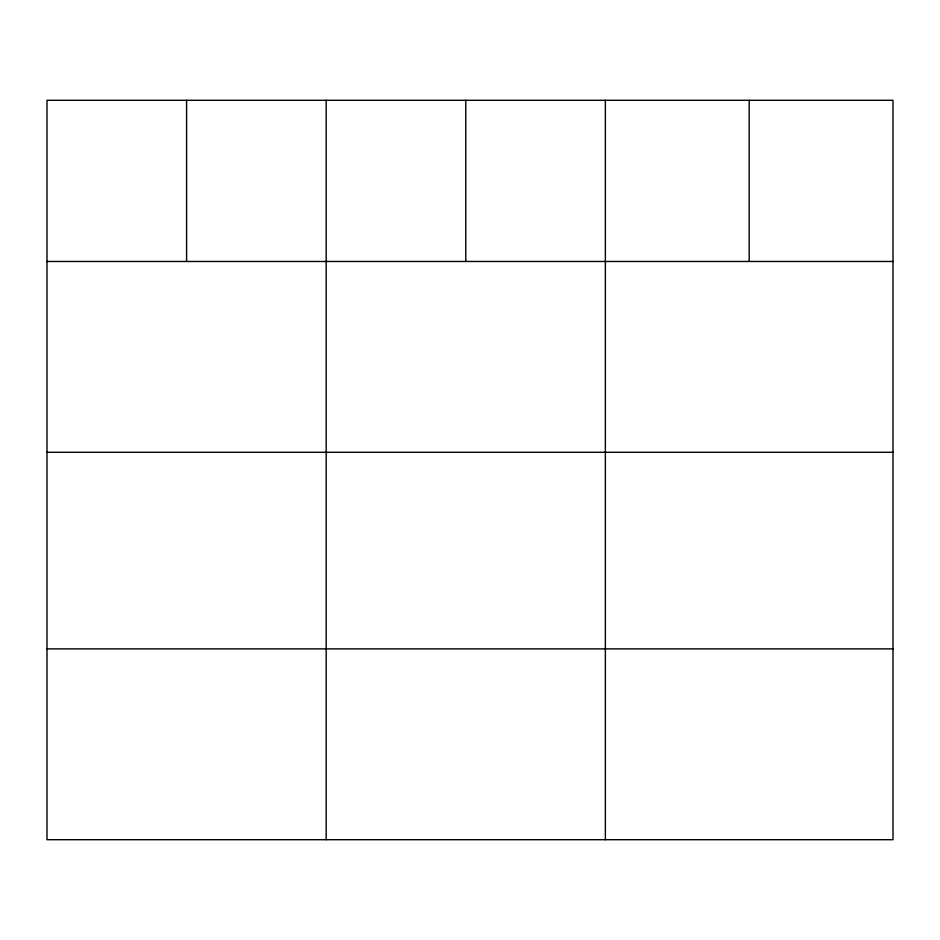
<?xml version="1.0" encoding="UTF-8"?>
<svg xmlns="http://www.w3.org/2000/svg" width="940" height="940" viewBox="0 0 940 940"><rect width="100%" height="100%" fill="white"/><g stroke="black" fill="none" stroke-linecap="round" stroke-linejoin="round"><path stroke-width="1.41" d="M893 452.281L893 100.298L47 100.298L47 839.702L893 839.702L893 452.281L47 452.281M47 261.473L893 261.473M47 648.882L893 648.882M749.18 100.298L749.18 261.473M605.36 100.298L605.36 839.702M465.77 100.298L465.77 261.473M326.18 100.298L326.18 839.702M186.59 100.298L186.59 261.473"/></g></svg>
